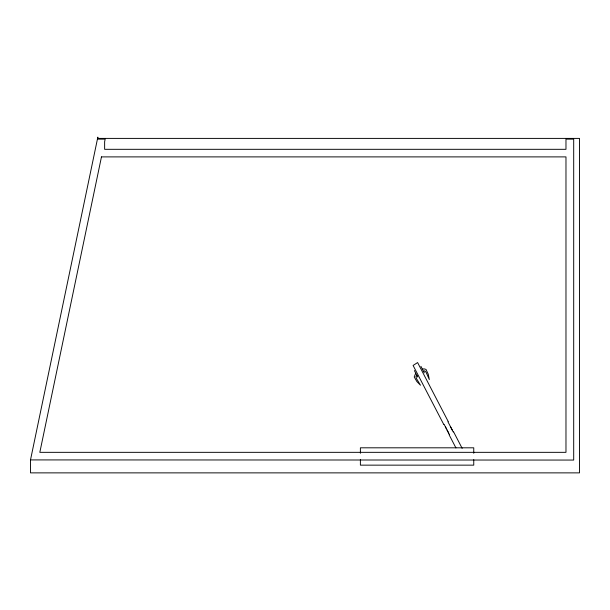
<?xml version="1.0" encoding="UTF-8"?>
<svg xmlns="http://www.w3.org/2000/svg" width="610" height="610" viewBox="0 0 610 610"><rect width="100%" height="100%" fill="white"/><g stroke="black" fill="none" stroke-linecap="round" stroke-linejoin="round"><path stroke-width="0.91" d="M30.5 459.917L97.844 137.128L97.844 138.401L579.5 138.401L579.5 472.872L30.5 472.872L30.5 459.917L573.697 460.062L573.697 139.126L565.973 139.126L565.973 149.313L104.63 149.313L104.63 141.733L105.172 139.126L97.432 139.126M415.524 373.663L414.22 376.95L416.859 381.54L420.473 385.223L416.439 378.528L415.913 376.439L417.057 375.707M423.607 371.498L424.751 370.766L426.115 372.321L429.31 379.542L428.258 374.227L425.993 369.393L424.003 368.852L422.387 369.142M448.708 433.199L444.08 424.293M452.582 430.713L447.953 421.807M420.923 366.328L424.301 372.824M448.266 421.601L417.598 362.561L413.1 365.451L443.767 424.491M453.55 431.773L462.151 448.327M450.485 426.68L453.238 431.971M445.361 426.748L446.2 428.357M447.038 429.974L449.364 434.457M449.051 434.655L455.929 447.908M414.365 370.537L417.743 377.033M473.757 453.283L473.757 447.809L360.388 447.809L360.388 453.283M473.757 459.673L473.757 465.148L360.388 465.148L360.388 459.673M101.466 156.892L39.825 452.338L565.973 452.338L565.973 156.892L101.466 156.892"/></g></svg>
